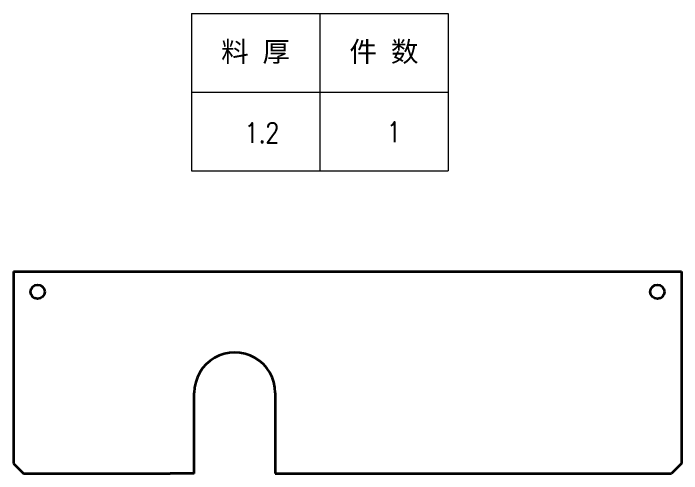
# Model space of a CAD drawing. Header units: millimetres. Extents: x -50270 to 104182, y -50696 to 36415.
# Drawn here: x -49673.5 to -49342.9, y 36187.7 to 36415.5 of the extents above; entities that cross this region are included whole.
import ezdxf
from ezdxf.enums import TextEntityAlignment as Align

# ---------------------------------------------------------------- set-up
doc = ezdxf.new("R2010")
doc.units = ezdxf.units.MM
doc.header["$LTSCALE"] = 0.5
doc.layers.add('标注线', color=3, linetype='Continuous', lineweight=18)
doc.styles.add('DIM', font='romans.shx', dxfattribs={"width": 0.8, "bigfont": 'bigfont.shx'})
doc.styles.get("Standard").update_dxf_attribs({"font": 'simplex.shx'})

# ---------------------------------------------------------------- blocks, each defined once
blk = doc.blocks.new('*T156')
at = {"color": 0, "linetype": 'ByBlock', "lineweight": -2, "transparency": 16777216}
for p, q in [((0, 0), (127, 0)), ((0, 0), (0, -78)), ((63.5, 0), (63.5, -78)), ((127, 0), (127, -78)), ((0, -39), (127, -39)), ((0, -78), (127, -78))]:
    blk.add_line(p, q, dxfattribs=at)
at = {"color": 0, "transparency": 16777216, "char_height": 10, "width": 60.5, "attachment_point": 5}
for s, insert in [('{\\fSimSun|b0|i0|c134|p2;料 厚}', (31.75, -19.5)), ('{\\fSimSun|b0|i0|c134|p2;件 数}', (95.25, -19.5))]:
    blk.add_mtext(s, dxfattribs=dict(at, insert=insert))
blk = doc.blocks.new('拆图参数')
blk.add_blockref('*T156', (-63.5, 78))
at = {"style": 'DIM', "width": 0.8}
blk.add_attdef('6', text='', height=10, dxfattribs=at).set_placement((-37.13, 18.91), align=Align.MIDDLE_LEFT)
blk.add_attdef('1', text='', height=10, dxfattribs=at).set_placement((36.65, 19.27), align=Align.MIDDLE_CENTER)

msp = doc.modelspace()

# ---------------------------------------------------------------- linework, layer by layer
at = {"lineweight": 35}
for p, q in [((-49673.547, 36287.713), (-49673.547, 36192.713)), ((-49342.947, 36287.713), (-49342.947, 36192.713)), ((-49584.047, 36187.713), (-49584.047, 36227.713)), ((-49544.047, 36227.713), (-49544.047, 36187.713)), ((-49668.547, 36187.713), (-49595.947, 36187.713))]:
    msp.add_line(p, q, dxfattribs=at)
at = {"lineweight": 35, "ltscale": 0.059998}
for p, q in [((-49673.547, 36287.713), (-49342.947, 36287.713)), ((-49593.047, 36187.713), (-49595.947, 36187.713)), ((-49544.047, 36187.713), (-49347.947, 36187.713))]:
    msp.add_line(p, q, dxfattribs=at)
at = {"lineweight": 35, "ltscale": 0.176777}
for p, q in [((-49673.547, 36192.713), (-49668.547, 36187.713)), ((-49342.947, 36192.713), (-49347.947, 36187.713))]:
    msp.add_line(p, q, dxfattribs=at)
at = {"lineweight": 35, "ltscale": 0.225}
msp.add_line((-49584.047, 36187.713), (-49593.047, 36187.713), dxfattribs=at)
at = {"lineweight": 35}
for centre in [(-49661.547, 36277.713), (-49354.947, 36277.713)]:
    msp.add_circle(centre, 3.5, dxfattribs=at)
msp.add_arc((-49564.047, 36227.713), 20, 0, 180.00001, dxfattribs=at)

# ---------------------------------------------------------------- block references
at = {"layer": '标注线'}
msp.add_blockref('拆图参数', (-49521.973, 36337.474), dxfattribs=at).add_auto_attribs({'1': '1', '6': '1.2'})

doc.saveas('drawing.dxf')
